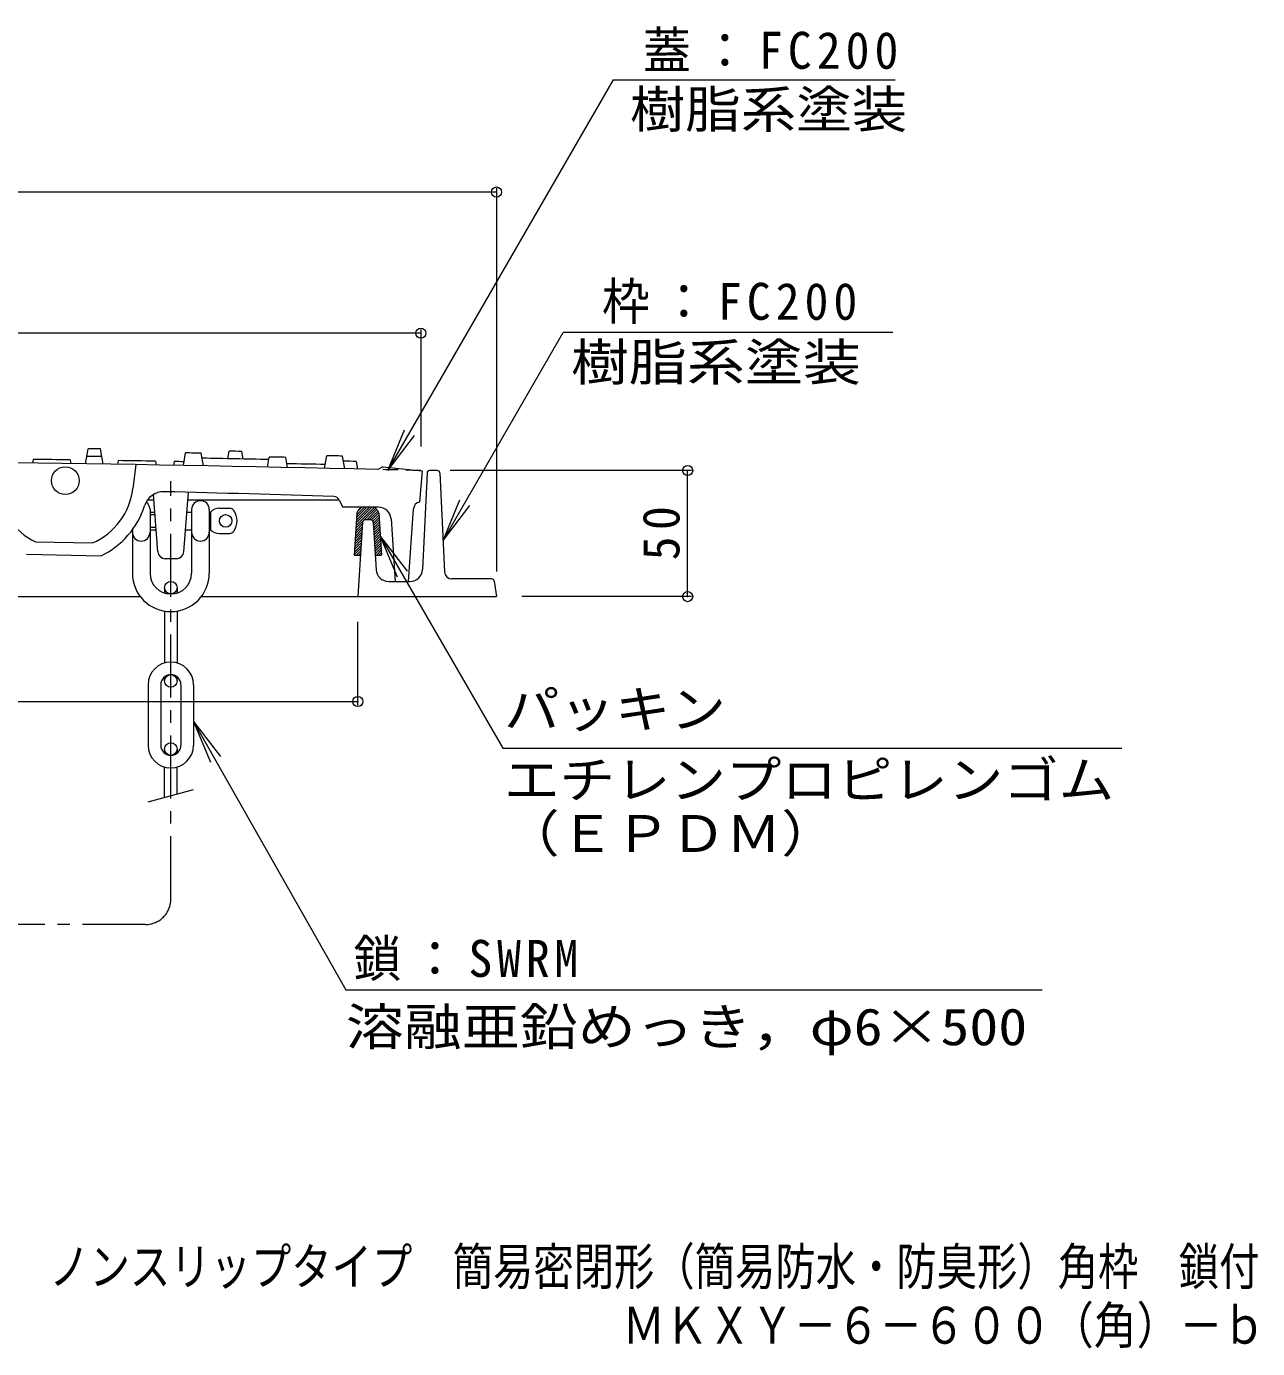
# Model space of a CAD drawing. Units: millimetres, scale not verified. Extents: x -885 to 921, y -690 to 673.
# Drawn here: x -303 to 185, y -690 to -165 of the extents above; entities that cross this region are included whole.
import ezdxf
from ezdxf.enums import TextEntityAlignment as Align

# ---------------------------------------------------------------- set-up
doc = ezdxf.new("R2010")
doc.units = ezdxf.units.MM
doc.header["$LTSCALE"] = 5
doc.header["$PDMODE"] = 32
doc.header["$PDSIZE"] = 4
doc.linetypes.add('CHAIN1', pattern=[8, 5, -1, 1, -1])
doc.linetypes.add('DASHED1', pattern=[1.8, 1.2, -0.6])
for name, color, linetype, lineweight in [('0-1_躯体', 2, 'Continuous', 9), ('0-2_仕上', 3, 'Continuous', 18), ('0-3_建具', 4, 'Continuous', 9), ('0-4_その他', 7, 'Continuous', 9), ('0-6_ハッチ', 6, 'Continuous', 9)]:
    doc.layers.add(name, color=color, linetype=linetype, lineweight=lineweight)
doc.layers.add('F-5_F-5ﾚｲﾔ', color=2, linetype='Continuous')
doc.styles.add('ＭＳ ゴシック', font='')
doc.styles.get('ＭＳ ゴシック').set_extended_font_data('MS Gothic')

msp = doc.modelspace()

# ---------------------------------------------------------------- linework, layer by layer
at = {"layer": '0-1_躯体'}
for p, q in [((-143.887, -342.372), (-145.667, -380.651)), ((-139.797, -341.419), (-142.888, -341.419)), ((-138.799, -342.372), (-136.976, -381.558)), ((-166.279, -360.919), (-168.406, -360.919)), ((-169.404, -361.853), (-171.343, -391.419)), ((-165.281, -361.853), (-164.043, -380.746)), ((-159.053, -385.419), (-150.662, -385.419)), ((-118.21, -384.418), (-133.979, -384.418)), ((-117.22, -385.277), (-116.343, -391.419)), ((-826.343, -391.419), (-257.568, -391.419)), ((-233.397, -391.419), (-116.343, -391.419))]:
    msp.add_line(p, q, dxfattribs=at)
for centre, radius, start, end in [((-142.888, -342.419), 1, 90, 177.33537), ((-139.797, -342.419), 1, 2.66463, 90), ((-168.406, -361.919), 1, 90, 176.24782), ((-166.279, -361.919), 1, 3.75218, 90), ((-159.053, -380.419), 5, 183.75162, 270), ((-150.662, -380.419), 5, 270, 357.33681), ((-133.979, -381.419), 3, 182.66309, 270), ((-118.21, -385.419), 1, 8.13071, 90)]:
    msp.add_arc(centre, radius, start, end, dxfattribs=at)
at = {"layer": '0-2_仕上', "lineweight": 9}
for p, q in [((-279.372, -338.773), (-278.317, -332.788)), ((-272.314, -338.879), (-273.375, -332.862)), ((-240.491, -339.405), (-239.612, -334.42)), ((-232.505, -339.549), (-233.389, -334.532)), ((-222.844, -336.73), (-222.317, -333.74)), ((-216.844, -336.846), (-217.375, -333.835)), ((-184.491, -340.52), (-183.612, -335.539)), ((-300.094, -336.983), (-300.358, -338.48)), ((-285.344, -337.186), (-285.079, -338.69)), ((-266.344, -337.472), (-266.608, -338.968)), ((-259.408, -339.083), (-260.529, -348.578)), ((-251.594, -337.712), (-251.329, -339.217)), ((-244.094, -337.841), (-244.358, -339.337)), ((-207.18, -340.039), (-206.477, -336.053)), ((-199.194, -340.204), (-199.902, -336.189)), ((-176.504, -340.699), (-177.39, -335.678)), ((-171.964, -337.802), (-171.432, -340.815)), ((-161.344, -339.918), (-163.344, -341.004)), ((-250.692, -373.594), (-252.4, -350.956)), ((-240.273, -373.594), (-238.496, -350.047)), ((-254.707, -353.065), (-252.241, -353.065)), ((-238.724, -353.067), (-178.708, -353.076)), ((-178.682, -353.127), (-177.319, -355.919)), ((-163.151, -355.919), (-177.319, -355.919)), ((-158.162, -360.58), (-156.479, -385.419)), ((-299.188, -369.676), (-276.499, -370.14)), ((-302.733, -374.605), (-273.159, -375.209)), ((-243.264, -376.368), (-247.7, -376.368))]:
    msp.add_line(p, q, dxfattribs=at)
for points in [[(-161.344, -339.918), (-145.806, -341.472), (-146.843, -353.919)], [(-156.479, -385.419), (-151.194, -385.419), (-149.258, -356.661)]]:
    msp.add_lwpolyline(points, dxfattribs=at)
msp.add_circle((-287.343, -345.413), 5.5, dxfattribs=at)
for centre, radius, start, end in [((-471.344, -13337.355), 13006, 89.12784, 89.14962), ((-471.344, -13337.355), 13005, 88.95159, 88.97901), ((-471.344, -13337.355), 13006, 88.88111, 88.90288), ((-471.344, -13337.355), 13005, 88.70482, 88.73224), ((-471.344, -13337.355), 13000, 88.6424, 90), ((-471.344, -13337.355), 13001.5, 89.1803, 89.2453), ((-471.344, -13337.355), 13003, 89.12531, 89.15175), ((-471.344, -13337.355), 13001.5, 89.03155, 89.09656), ((-471.344, -13337.355), 13001.5, 88.98145, 88.99849), ((-471.344, -13337.355), 13003, 88.8336, 88.94987), ((-471.344, -13337.355), 13004, 88.80393, 88.83291), ((-471.344, -13337.355), 13001.5, 88.73461, 88.80175), ((-471.344, -13337.355), 13003, 88.68071, 88.70306), ((-287.343, -345.413), 27, 186.03751, 243.97804), ((-287.343, -345.413), 27, 293.67892, 353.2688), ((-248.259, -357.801), 8, 88.57652, 162.41385), ((-471.343, -9336.03), 8989, 88.14807, 88.57666), ((-287.343, -345.413), 33, 295.45607, 342.414), ((-180.929, -354.224), 2.5, 26.02647, 88.14648), ((-163.151, -360.919), 5, 3.8784, 90), ((-146.265, -356.862), 3, 101.11549, 176.14848), ((-247.7, -373.368), 3, 184.31619, 270), ((-243.264, -373.368), 3, 270, 355.68381)]:
    msp.add_arc(centre, radius, start, end, dxfattribs=at)
at = {"layer": '0-2_仕上', "linetype": 'DASHED1', "lineweight": 9}
msp.add_arc((-471.344, -13337.355), 13000, 88.56746, 88.6424, dxfattribs=at)
at = {"layer": '0-3_建具', "linetype": 'CHAIN1'}
for p, q in [((-245.482, -511.46), (-245.482, -345.681)), ((-255.482, -521.442), (-448.982, -521.442))]:
    msp.add_line(p, q, dxfattribs=at)
at = {"layer": '0-3_建具'}
for p, q in [((-226.232, -356.368), (-222.174, -356.368)), ((-253.732, -356.868), (-253.732, -382.118)), ((-253.732, -357.868), (-251.878, -357.868)), ((-253.732, -358.868), (-251.803, -358.868)), ((-239.086, -357.868), (-237.232, -357.868)), ((-237.232, -356.868), (-237.232, -382.118)), ((-230.233, -356.868), (-230.233, -382.118)), ((-230.233, -357.868), (-229.803, -357.868)), ((-229.803, -357.868), (-229.803, -364.868)), ((-260.732, -364.929), (-260.732, -382.118)), ((-253.732, -363.868), (-251.426, -363.868)), ((-253.732, -364.868), (-251.35, -364.868)), ((-239.615, -364.868), (-237.232, -364.868)), ((-230.233, -364.868), (-229.803, -364.868)), ((-226.232, -366.368), (-222.174, -366.368)), ((-247.982, -387.868), (-247.982, -389.98)), ((-242.982, -387.868), (-242.982, -389.98)), ((-247.982, -397.162), (-247.982, -417.723)), ((-242.982, -397.162), (-242.982, -417.723)), ((-247.982, -424.868), (-247.982, -423.246)), ((-242.982, -424.868), (-242.982, -423.246)), ((-254.482, -426.368), (-254.482, -450.368)), ((-249.482, -426.368), (-249.482, -450.368)), ((-241.482, -426.368), (-241.482, -450.368)), ((-236.482, -426.368), (-236.482, -450.368)), ((-247.982, -451.868), (-247.982, -453.491)), ((-242.982, -451.868), (-242.982, -453.491)), ((-247.982, -471.038), (-247.982, -459.014)), ((-242.982, -469.698), (-242.982, -459.014)), ((-254.482, -472.78), (-236.483, -467.957))]:
    msp.add_line(p, q, dxfattribs=at)
for centre in [(-223.732, -361.368), (-245.482, -387.868), (-245.482, -424.868), (-245.482, -451.868)]:
    msp.add_circle(centre, 2.5, dxfattribs=at)
for centre, radius, start, end in [((-257.233, -356.868), 3.5, 0, 56.07643), ((-233.732, -356.868), 3.5, 0, 180), ((-226.232, -361.368), 5, 90, 135.57204), ((-222.174, -358.368), 2, 34.84969, 90), ((-226.482, -361.368), 7.25, 325.15024, 34.84976), ((-257.233, -365.868), 3.5, 180, 0), ((-233.732, -365.868), 3.5, 180, 0), ((-226.232, -361.368), 5, 224.42796, 270), ((-222.174, -364.368), 2, 270, 325.15031), ((-245.482, -382.118), 15.25, 180, 0), ((-245.482, -382.118), 8.25, 180, 0), ((-245.482, -426.368), 9, 0, 180), ((-245.482, -426.368), 4, 0, 180), ((-245.482, -450.368), 9, 180, 0), ((-245.482, -450.368), 4, 180, 0)]:
    msp.add_arc(centre, radius, start, end, dxfattribs=at)
at = {"layer": '0-3_建具', "linetype": 'CHAIN1'}
msp.add_arc((-255.482, -511.442), 10, 270, 0, dxfattribs=at)
at = {"layer": '0-4_その他'}
for p, q in [((-159.445, -341.459), (-69.952, -186.453)), ((-69.952, -186.453), (41.751, -186.453)), ((-116.343, -229.455), (-116.343, -381.419)), ((-116.343, -230.955), (-826.343, -230.955)), ((-146.343, -286.955), (-796.343, -286.955)), ((-146.343, -285.455), (-146.343, -331.941)), ((-137.506, -369.143), (-89.924, -286.728)), ((40.867, -286.728), (-89.924, -286.728)), ((-159.445, -341.459), (-152.748, -325.292)), ((-159.445, -341.459), (-148.791, -327.576)), ((-39.018, -341.419), (-134.65, -341.419)), ((-40.518, -391.419), (-40.518, -341.419)), ((-137.506, -369.143), (-130.809, -352.975)), ((-137.506, -369.143), (-126.853, -355.26)), ((-162.414, -367.378), (-155.717, -383.545)), ((-162.414, -367.378), (-151.76, -381.261)), ((-162.414, -367.378), (-113.811, -451.458)), ((-39.018, -391.419), (-106.343, -391.419)), ((-171.343, -434.526), (-171.343, -401.419)), ((-771.343, -433.026), (-171.343, -433.026)), ((-236.483, -440.913), (-225.829, -454.796)), ((-236.483, -440.913), (-229.786, -457.081)), ((-236.483, -440.913), (-176.08, -547.361)), ((-113.811, -451.458), (131.672, -451.458)), ((-176.08, -547.361), (100.031, -547.361))]:
    msp.add_line(p, q, dxfattribs=at)
for p in [(-116.343, -230.955), (-146.343, -286.955), (-40.518, -341.419), (-40.518, -391.419), (-171.343, -433.026)]:
    msp.add_point(p, dxfattribs=at)
at = {"layer": '0-6_ハッチ'}
for p, q in [((-171.995, -363.164), (-164.846, -356.015)), ((-171.926, -362.105), (-165.74, -355.919)), ((-171.856, -361.045), (-166.729, -355.919)), ((-171.787, -359.986), (-167.719, -355.919)), ((-171.717, -358.926), (-168.709, -355.919)), ((-171.222, -357.441), (-169.777, -355.997)), ((-168.878, -361.037), (-164.204, -356.363)), ((-171.68, -358.357), (-172.766, -374.919)), ((-172.065, -364.224), (-169.288, -361.446)), ((-171.68, -358.357), (-171.013, -357.024)), ((-167.77, -360.919), (-163.744, -356.893)), ((-166.779, -360.919), (-163.41, -357.549)), ((-165.875, -361.004), (-163.079, -358.209)), ((-165.374, -361.493), (-162.958, -359.077)), ((-165.248, -362.357), (-162.897, -360.006)), ((-165.187, -363.286), (-162.836, -360.935)), ((-163.672, -357.024), (-163.005, -358.357)), ((-163.005, -358.357), (-161.919, -374.919)), ((-172.412, -369.521), (-169.731, -366.84)), ((-172.343, -368.461), (-169.661, -365.78)), ((-172.273, -367.402), (-169.592, -364.721)), ((-172.203, -366.343), (-169.522, -363.661)), ((-172.134, -365.283), (-169.453, -362.602)), ((-165.126, -364.215), (-162.775, -361.864)), ((-165.065, -365.144), (-162.714, -362.793)), ((-165.004, -366.073), (-162.653, -363.722)), ((-164.943, -367.002), (-162.592, -364.651)), ((-164.883, -367.932), (-162.531, -365.58)), ((-164.822, -368.861), (-162.471, -366.509)), ((-172.759, -374.818), (-170.078, -372.137)), ((-172.69, -373.759), (-170.009, -371.078)), ((-172.62, -372.699), (-169.939, -370.018)), ((-172.551, -371.64), (-169.87, -368.959)), ((-172.481, -370.58), (-169.8, -367.899)), ((-164.761, -369.79), (-162.41, -367.438)), ((-164.7, -370.719), (-162.349, -368.368)), ((-164.639, -371.648), (-162.288, -369.297)), ((-164.578, -372.577), (-162.227, -370.226)), ((-164.517, -373.506), (-162.166, -371.155)), ((-164.456, -374.435), (-162.105, -372.084)), ((-172.766, -374.919), (-170.261, -374.919)), ((-171.87, -374.919), (-170.148, -373.196)), ((-170.88, -374.919), (-170.217, -374.256)), ((-164.425, -374.919), (-161.919, -374.919)), ((-163.95, -374.919), (-162.044, -373.013)), ((-162.96, -374.919), (-161.983, -373.942)), ((-161.97, -374.919), (-161.922, -374.871))]:
    msp.add_line(p, q, dxfattribs=at)
for centre, start, end in [((-169.224, -357.919), 90, 153.43495), ((-165.461, -357.919), 26.56505, 90)]:
    msp.add_arc(centre, 2, start, end, dxfattribs=at)

# ---------------------------------------------------------------- texts
at = {"layer": '0-4_その他', "color": 2, "style": 'ＭＳ ゴシック'}
for s, width, p in [('樹脂系塗装', 1.1, (-63.446, -209.882)), ('樹脂系塗装', 1.15, (-86.831, -310.157)), ('パッキン', 1.1, (-113.328, -447.795)), ('エチレンプロピレンゴム', 1.1, (-113.328, -475.763)), ('（ＥＰＤＭ）', 1.1, (-113.328, -497.107)), ('溶融亜鉛めっき，φ6×500', 1.15, (-176.08, -573.738))]:
    msp.add_text(s, height=14.66, dxfattribs=dict(at, width=width)).set_placement(p, align=Align.BOTTOM_LEFT)
at = {"layer": '0-4_その他', "color": 2, "char_height": 14.66, "attachment_point": 7, "style": 'ＭＳ ゴシック'}
for s, insert in [('\\T1.21;\\W0.95;蓋：FC200', (-58.249, -182.953)), ('\\T1.21;\\W0.95;枠：FC200', (-74.529, -283.228)), ('\\T1.2;\\W0.95;鎖：SWRM', (-173.041, -543.861))]:
    msp.add_mtext(s, dxfattribs=dict(at, insert=insert))
at = {"layer": '0-4_その他', "color": 2, "insert": (-43.518, -377.044), "char_height": 14.66, "attachment_point": 7, "rotation": 90, "style": 'ＭＳ ゴシック'}
msp.add_mtext('\\T1.27;\\W0.95;50', dxfattribs=at)
at = {"layer": 'F-5_F-5ﾚｲﾔ', "style": 'ＭＳ ゴシック'}
for s, width, p in [('マンホール鉄蓋\u3000ノンスリップタイプ\u3000簡易密閉形（簡易防水・防臭形）角枠\u3000鎖付', 0.8, (-421.67, -668.838)), ('ＭＫＸＹ－６－６００（角）－ｂ', 0.85, (-66.423, -692.121))]:
    msp.add_text(s, height=14.66, dxfattribs=dict(at, width=width)).set_placement(p, align=Align.BOTTOM_LEFT)

doc.saveas('drawing.dxf')
